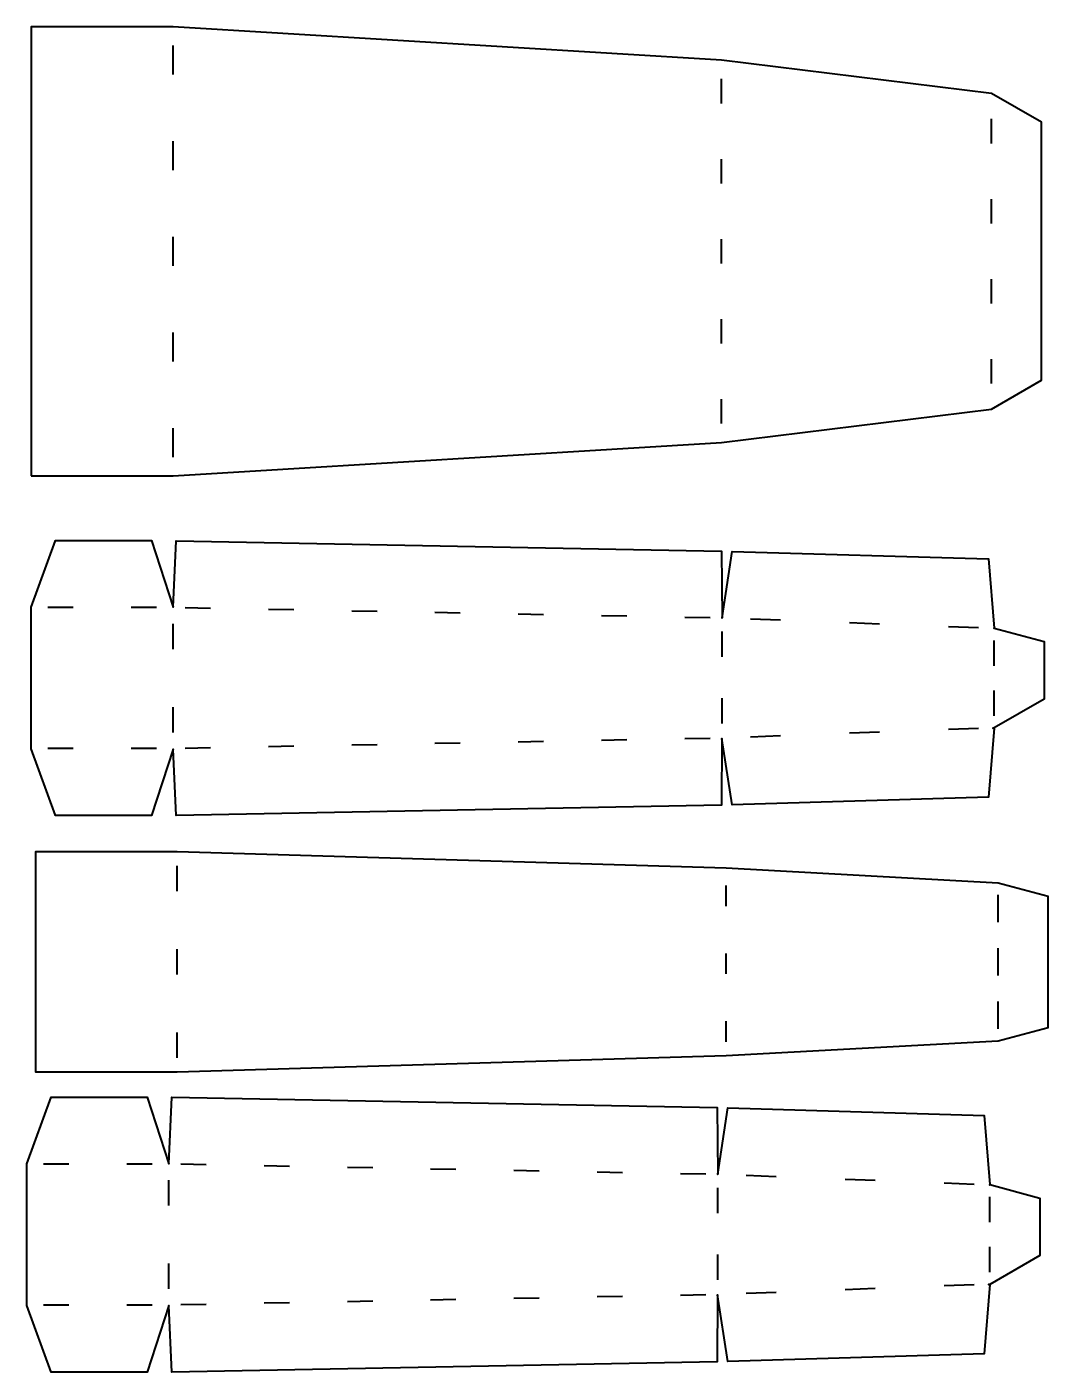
# Model space of a CAD drawing. Header units: millimetres. Extents: x -90 to 65, y -122 to 83.
import ezdxf

# ---------------------------------------------------------------- set-up
doc = ezdxf.new("R2010")
doc.units = ezdxf.units.MM
doc.header["$MEASUREMENT"] = 0
doc.layers.add('Layer 1', color=7, linetype='Continuous')

msp = doc.modelspace()

# ---------------------------------------------------------------- linework, layer by layer
at = {"layer": 'Layer 1', "color": 30, "lineweight": 40}
for points, knots in [([(-89.7364, 14.9878), (-89.7364, 14.9878), (-89.7364, 83.4108), (-89.7364, 83.4108), (-89.7364, 83.4108), (-89.7364, 83.4108), (-68.1108, 83.4148), (-68.1108, 83.4148), (-68.1108, 83.4148), (-68.1108, 83.4148), (15.5051, 78.3403), (15.5051, 78.3403), (15.5051, 78.3403), (15.5051, 78.3403), (56.7122, 73.2603), (56.7122, 73.2603), (56.7122, 73.2603), (56.7122, 73.2603), (64.3324, 68.8813), (64.3324, 68.8813), (64.3324, 68.8813), (64.3324, 68.8813), (64.3324, 29.5567), (64.3324, 29.5567), (64.3324, 29.5567), (64.3324, 29.5567), (56.7124, 25.1573), (56.7124, 25.1573), (56.7124, 25.1573), (56.7124, 25.1573), (15.5055, 20.0773), (15.5055, 20.0773), (15.5055, 20.0773), (15.5055, 20.0773), (-68.1096, 14.9879), (-68.1096, 14.9879), (-68.1096, 14.9879), (-68.1096, 14.9879), (-89.7364, 14.9878), (-89.7364, 14.9878)], [0, 0, 0, 0, 0.1, 0.1, 0.1, 0.1, 0.2, 0.2, 0.2, 0.2, 0.3, 0.3, 0.3, 0.3, 0.4, 0.4, 0.4, 0.4, 0.5, 0.5, 0.5, 0.5, 0.6, 0.6, 0.6, 0.6, 0.7, 0.7, 0.7, 0.7, 0.8, 0.8, 0.8, 0.8, 0.9, 0.9, 0.9, 0.9, 1, 1, 1, 1]), ([(57.1355, -23.458), (57.1355, -23.458), (64.7424, -19.057), (64.7424, -19.057), (64.7424, -19.057), (64.7424, -19.057), (64.752, -10.2878), (64.752, -10.2878), (64.752, -10.2878), (64.752, -10.2878), (57.135, -8.2378), (57.135, -8.2378), (57.135, -8.2378), (57.135, -8.2378), (57.1175, -8.2595), (57.1175, -8.2595), (57.1175, -8.2595), (57.1175, -8.2595), (57.0598, -8.2569), (57.0598, -8.2569), (57.0598, -8.2569), (57.0598, -8.2569), (57.134, -8.2371), (57.134, -8.2371), (57.134, -8.2371), (57.134, -8.2371), (56.2705, 2.3019), (56.2705, 2.3019), (56.2705, 2.3019), (56.2705, 2.3019), (17.1669, 3.4545), (17.1669, 3.4545), (17.1669, 3.4545), (17.1669, 3.4545), (15.6459, -6.655), (15.6459, -6.655), (15.6459, -6.655), (15.6459, -6.655), (15.6438, -6.6545), (15.6438, -6.6545), (15.6438, -6.6545), (15.6438, -6.6545), (15.6313, -6.6694), (15.6313, -6.6694), (15.6313, -6.6694), (15.6313, -6.6694), (15.5948, -6.6683), (15.5948, -6.6683), (15.5948, -6.6683), (15.5948, -6.6683), (15.644, -6.6552), (15.644, -6.6552), (15.644, -6.6552), (15.644, -6.6552), (15.5223, 3.5092), (15.5223, 3.5092), (15.5223, 3.5092), (15.5223, 3.5092), (-67.6098, 5.0868), (-67.6098, 5.0868), (-67.6098, 5.0868), (-67.6098, 5.0868), (-68.1105, -5.062), (-68.1105, -5.062), (-68.1105, -5.062), (-68.1105, -5.062), (-71.3699, 5.0939), (-71.3699, 5.0939), (-71.3699, 5.0939), (-71.3699, 5.0939), (-86.0262, 5.0942), (-86.0262, 5.0942), (-86.0262, 5.0942), (-86.0262, 5.0942), (-89.7357, -5.0654), (-89.7357, -5.0654), (-89.7357, -5.0654), (-89.7357, -5.0654), (-89.7364, -5.0655), (-89.7364, -5.0655), (-89.7364, -5.0655), (-89.7364, -5.0655), (-89.7364, -5.0655), (-89.7364, -5.0655), (-89.7364, -5.0655), (-89.7364, -5.0655), (-89.7364, -26.6665), (-89.7364, -26.6665), (-89.7364, -26.6665), (-89.7364, -26.6665), (-86.0262, -36.8262), (-86.0262, -36.8262), (-86.0262, -36.8262), (-86.0262, -36.8262), (-71.3699, -36.8259), (-71.3699, -36.8259), (-71.3699, -36.8259), (-71.3699, -36.8259), (-68.1105, -26.67), (-68.1105, -26.67), (-68.1105, -26.67), (-68.1105, -26.67), (-67.6098, -36.8188), (-67.6098, -36.8188), (-67.6098, -36.8188), (-67.6098, -36.8188), (15.5223, -35.2412), (15.5223, -35.2412), (15.5223, -35.2412), (15.5223, -35.2412), (15.5948, -25.0637), (15.5948, -25.0637), (15.5948, -25.0637), (15.5948, -25.0637), (17.1669, -35.1865), (17.1669, -35.1865), (17.1669, -35.1865), (17.1669, -35.1865), (56.2705, -34.0339), (56.2705, -34.0339), (56.2705, -34.0339), (56.2705, -34.0339), (57.134, -23.4949), (57.134, -23.4949), (57.134, -23.4949), (57.134, -23.4949), (56.9146, -23.4665), (56.9146, -23.4665), (56.9146, -23.4665), (56.9146, -23.4665), (57.1355, -23.458), (57.1355, -23.458), (57.1355, -23.458), (57.1355, -23.458), (57.1355, -23.458), (57.1355, -23.458)], [0, 0, 0, 0, 0.02941176, 0.02941176, 0.02941176, 0.02941176, 0.05882353, 0.05882353, 0.05882353, 0.05882353, 0.08823529, 0.08823529, 0.08823529, 0.08823529, 0.11764706, 0.11764706, 0.11764706, 0.11764706, 0.14705882, 0.14705882, 0.14705882, 0.14705882, 0.17647059, 0.17647059, 0.17647059, 0.17647059, 0.20588235, 0.20588235, 0.20588235, 0.20588235, 0.23529412, 0.23529412, 0.23529412, 0.23529412, 0.26470588, 0.26470588, 0.26470588, 0.26470588, 0.29411765, 0.29411765, 0.29411765, 0.29411765, 0.32352941, 0.32352941, 0.32352941, 0.32352941, 0.35294118, 0.35294118, 0.35294118, 0.35294118, 0.38235294, 0.38235294, 0.38235294, 0.38235294, 0.41176471, 0.41176471, 0.41176471, 0.41176471, 0.44117647, 0.44117647, 0.44117647, 0.44117647, 0.47058824, 0.47058824, 0.47058824, 0.47058824, 0.5, 0.5, 0.5, 0.5, 0.52941176, 0.52941176, 0.52941176, 0.52941176, 0.55882353, 0.55882353, 0.55882353, 0.55882353, 0.58823529, 0.58823529, 0.58823529, 0.58823529, 0.61764706, 0.61764706, 0.61764706, 0.61764706, 0.64705882, 0.64705882, 0.64705882, 0.64705882, 0.67647059, 0.67647059, 0.67647059, 0.67647059, 0.70588235, 0.70588235, 0.70588235, 0.70588235, 0.73529412, 0.73529412, 0.73529412, 0.73529412, 0.76470588, 0.76470588, 0.76470588, 0.76470588, 0.79411765, 0.79411765, 0.79411765, 0.79411765, 0.82352941, 0.82352941, 0.82352941, 0.82352941, 0.85294118, 0.85294118, 0.85294118, 0.85294118, 0.88235294, 0.88235294, 0.88235294, 0.88235294, 0.91176471, 0.91176471, 0.91176471, 0.91176471, 0.94117647, 0.94117647, 0.94117647, 0.94117647, 0.97058824, 0.97058824, 0.97058824, 0.97058824, 1, 1, 1, 1]), ([(-67.4799, -42.329), (-67.4799, -42.329), (16.2529, -44.8166), (16.2529, -44.8166), (16.2529, -44.8166), (16.2529, -44.8166), (57.7172, -47.1102), (57.7172, -47.1102), (57.7172, -47.1102), (57.7172, -47.1102), (65.3369, -49.1518), (65.3369, -49.1518), (65.3369, -49.1518), (65.3369, -49.1518), (65.3373, -69.1081), (65.3373, -69.1081), (65.3373, -69.1081), (65.3373, -69.1081), (57.7173, -71.15), (57.7173, -71.15), (57.7173, -71.15), (57.7173, -71.15), (16.2521, -73.4053), (16.2521, -73.4053), (16.2521, -73.4053), (16.2521, -73.4053), (-67.4799, -75.8976), (-67.4799, -75.8976), (-67.4799, -75.8976), (-67.4799, -75.8976), (-89.1067, -75.8976), (-89.1067, -75.8976), (-89.1067, -75.8976), (-89.1067, -75.8976), (-89.1067, -42.3291), (-89.1067, -42.3291), (-89.1067, -42.3291), (-89.1067, -42.3291), (-67.4799, -42.329), (-67.4799, -42.329)], [0, 0, 0, 0, 0.1, 0.1, 0.1, 0.1, 0.2, 0.2, 0.2, 0.2, 0.3, 0.3, 0.3, 0.3, 0.4, 0.4, 0.4, 0.4, 0.5, 0.5, 0.5, 0.5, 0.6, 0.6, 0.6, 0.6, 0.7, 0.7, 0.7, 0.7, 0.8, 0.8, 0.8, 0.8, 0.9, 0.9, 0.9, 0.9, 1, 1, 1, 1]), ([(56.4744, -108.2883), (56.4744, -108.2883), (64.0813, -103.8873), (64.0813, -103.8873), (64.0813, -103.8873), (64.0813, -103.8873), (64.0909, -95.1181), (64.0909, -95.1181), (64.0909, -95.1181), (64.0909, -95.1181), (56.4739, -93.0681), (56.4739, -93.0681), (56.4739, -93.0681), (56.4739, -93.0681), (56.4564, -93.0898), (56.4564, -93.0898), (56.4564, -93.0898), (56.4564, -93.0898), (56.3987, -93.0872), (56.3987, -93.0872), (56.3987, -93.0872), (56.3987, -93.0872), (56.4729, -93.0674), (56.4729, -93.0674), (56.4729, -93.0674), (56.4729, -93.0674), (55.6094, -82.5284), (55.6094, -82.5284), (55.6094, -82.5284), (55.6094, -82.5284), (16.5058, -81.3758), (16.5058, -81.3758), (16.5058, -81.3758), (16.5058, -81.3758), (14.9848, -91.4853), (14.9848, -91.4853), (14.9848, -91.4853), (14.9848, -91.4853), (14.9827, -91.4848), (14.9827, -91.4848), (14.9827, -91.4848), (14.9827, -91.4848), (14.9702, -91.4997), (14.9702, -91.4997), (14.9702, -91.4997), (14.9702, -91.4997), (14.9337, -91.4986), (14.9337, -91.4986), (14.9337, -91.4986), (14.9337, -91.4986), (14.9829, -91.4855), (14.9829, -91.4855), (14.9829, -91.4855), (14.9829, -91.4855), (14.8612, -81.3211), (14.8612, -81.3211), (14.8612, -81.3211), (14.8612, -81.3211), (-68.2709, -79.7435), (-68.2709, -79.7435), (-68.2709, -79.7435), (-68.2709, -79.7435), (-68.7716, -89.8923), (-68.7716, -89.8923), (-68.7716, -89.8923), (-68.7716, -89.8923), (-72.031, -79.7364), (-72.031, -79.7364), (-72.031, -79.7364), (-72.031, -79.7364), (-86.6873, -79.7361), (-86.6873, -79.7361), (-86.6873, -79.7361), (-86.6873, -79.7361), (-90.3968, -89.8957), (-90.3968, -89.8957), (-90.3968, -89.8957), (-90.3968, -89.8957), (-90.3975, -89.8958), (-90.3975, -89.8958), (-90.3975, -89.8958), (-90.3975, -89.8958), (-90.3975, -89.8958), (-90.3975, -89.8958), (-90.3975, -89.8958), (-90.3975, -89.8958), (-90.3975, -111.4968), (-90.3975, -111.4968), (-90.3975, -111.4968), (-90.3975, -111.4968), (-86.6873, -121.6565), (-86.6873, -121.6565), (-86.6873, -121.6565), (-86.6873, -121.6565), (-72.031, -121.6562), (-72.031, -121.6562), (-72.031, -121.6562), (-72.031, -121.6562), (-68.7716, -111.5003), (-68.7716, -111.5003), (-68.7716, -111.5003), (-68.7716, -111.5003), (-68.2709, -121.6491), (-68.2709, -121.6491), (-68.2709, -121.6491), (-68.2709, -121.6491), (14.8612, -120.0715), (14.8612, -120.0715), (14.8612, -120.0715), (14.8612, -120.0715), (14.9337, -109.894), (14.9337, -109.894), (14.9337, -109.894), (14.9337, -109.894), (16.5058, -120.0168), (16.5058, -120.0168), (16.5058, -120.0168), (16.5058, -120.0168), (55.6094, -118.8642), (55.6094, -118.8642), (55.6094, -118.8642), (55.6094, -118.8642), (56.4729, -108.3252), (56.4729, -108.3252), (56.4729, -108.3252), (56.4729, -108.3252), (56.2535, -108.2968), (56.2535, -108.2968), (56.2535, -108.2968), (56.2535, -108.2968), (56.4744, -108.2883), (56.4744, -108.2883), (56.4744, -108.2883), (56.4744, -108.2883), (56.4744, -108.2883), (56.4744, -108.2883)], [0, 0, 0, 0, 0.02941176, 0.02941176, 0.02941176, 0.02941176, 0.05882353, 0.05882353, 0.05882353, 0.05882353, 0.08823529, 0.08823529, 0.08823529, 0.08823529, 0.11764706, 0.11764706, 0.11764706, 0.11764706, 0.14705882, 0.14705882, 0.14705882, 0.14705882, 0.17647059, 0.17647059, 0.17647059, 0.17647059, 0.20588235, 0.20588235, 0.20588235, 0.20588235, 0.23529412, 0.23529412, 0.23529412, 0.23529412, 0.26470588, 0.26470588, 0.26470588, 0.26470588, 0.29411765, 0.29411765, 0.29411765, 0.29411765, 0.32352941, 0.32352941, 0.32352941, 0.32352941, 0.35294118, 0.35294118, 0.35294118, 0.35294118, 0.38235294, 0.38235294, 0.38235294, 0.38235294, 0.41176471, 0.41176471, 0.41176471, 0.41176471, 0.44117647, 0.44117647, 0.44117647, 0.44117647, 0.47058824, 0.47058824, 0.47058824, 0.47058824, 0.5, 0.5, 0.5, 0.5, 0.52941176, 0.52941176, 0.52941176, 0.52941176, 0.55882353, 0.55882353, 0.55882353, 0.55882353, 0.58823529, 0.58823529, 0.58823529, 0.58823529, 0.61764706, 0.61764706, 0.61764706, 0.61764706, 0.64705882, 0.64705882, 0.64705882, 0.64705882, 0.67647059, 0.67647059, 0.67647059, 0.67647059, 0.70588235, 0.70588235, 0.70588235, 0.70588235, 0.73529412, 0.73529412, 0.73529412, 0.73529412, 0.76470588, 0.76470588, 0.76470588, 0.76470588, 0.79411765, 0.79411765, 0.79411765, 0.79411765, 0.82352941, 0.82352941, 0.82352941, 0.82352941, 0.85294118, 0.85294118, 0.85294118, 0.85294118, 0.88235294, 0.88235294, 0.88235294, 0.88235294, 0.91176471, 0.91176471, 0.91176471, 0.91176471, 0.94117647, 0.94117647, 0.94117647, 0.94117647, 0.97058824, 0.97058824, 0.97058824, 0.97058824, 1, 1, 1, 1])]:
    msp.add_open_spline(points, degree=3, knots=knots, dxfattribs=at)
at = {"layer": 'Layer 1', "lineweight": 40}
for points in [[(-68.1096, 76.1471), (-68.1096, 76.1471), (-68.1096, 80.593), (-68.1096, 80.593)], [(15.5053, 71.7633), (15.5053, 71.7633), (15.5053, 75.4844), (15.5053, 75.4844)], [(56.7122, 65.6596), (56.7122, 65.6596), (56.7122, 69.3807), (56.7122, 69.3807)], [(-68.1096, 61.5617), (-68.1096, 61.5617), (-68.1096, 66.0076), (-68.1096, 66.0076)], [(15.5053, 59.5558), (15.5053, 59.5558), (15.5053, 63.2769), (15.5053, 63.2769)], [(56.7122, 53.4521), (56.7122, 53.4521), (56.7122, 57.1731), (56.7122, 57.1731)], [(-68.1096, 46.9763), (-68.1096, 46.9763), (-68.1096, 51.4222), (-68.1096, 51.4222)], [(15.5053, 47.3483), (15.5053, 47.3483), (15.5053, 51.0693), (15.5053, 51.0693)], [(56.7122, 41.2445), (56.7122, 41.2445), (56.7122, 44.9656), (56.7122, 44.9656)], [(15.5053, 35.1407), (15.5053, 35.1407), (15.5053, 38.8618), (15.5053, 38.8618)], [(-68.1096, 32.391), (-68.1096, 32.391), (-68.1096, 36.8369), (-68.1096, 36.8369)], [(56.7122, 29.037), (56.7122, 29.037), (56.7122, 32.7581), (56.7122, 32.7581)], [(15.5053, 22.9332), (15.5053, 22.9332), (15.5053, 26.6543), (15.5053, 26.6543)], [(-68.1096, 17.8056), (-68.1096, 17.8056), (-68.1096, 22.2515), (-68.1096, 22.2515)], [(-87.2084, -5.066), (-87.2084, -5.066), (-83.3372, -5.066), (-83.3372, -5.066)], [(-74.5084, -5.066), (-74.5084, -5.066), (-70.6372, -5.066), (-70.6372, -5.066)], [(-66.262, -5.1008), (-66.262, -5.1008), (-62.3915, -5.1743), (-62.3915, -5.1743)], [(-53.5643, -5.3418), (-53.5643, -5.3418), (-49.6938, -5.4152), (-49.6938, -5.4152)], [(-40.8666, -5.5827), (-40.8666, -5.5827), (-36.9961, -5.6562), (-36.9961, -5.6562)], [(-28.1689, -5.8237), (-28.1689, -5.8237), (-24.2983, -5.8971), (-24.2983, -5.8971)], [(-15.4711, -6.0646), (-15.4711, -6.0646), (-11.6006, -6.1381), (-11.6006, -6.1381)], [(-68.1094, -11.4518), (-68.1094, -11.4518), (-68.1094, -7.5806), (-68.1094, -7.5806)], [(-2.7734, -6.3056), (-2.7734, -6.3056), (1.0971, -6.379), (1.0971, -6.379)], [(9.9243, -6.5465), (9.9243, -6.5465), (13.7948, -6.62), (13.7948, -6.62)], [(19.9519, -6.818), (19.9519, -6.818), (24.5523, -6.9949), (24.5523, -6.9949)], [(35.044, -7.3986), (35.044, -7.3986), (39.6443, -7.5756), (39.6443, -7.5756)], [(50.136, -7.9792), (50.136, -7.9792), (54.7364, -8.1562), (54.7364, -8.1562)], [(15.6439, -12.6205), (15.6439, -12.6205), (15.6439, -8.7493), (15.6439, -8.7493)], [(57.1351, -13.9845), (57.1351, -13.9845), (57.1351, -10.1133), (57.1351, -10.1133)], [(57.1351, -21.6045), (57.1351, -21.6045), (57.1351, -17.7333), (57.1351, -17.7333)], [(-68.1094, -24.1518), (-68.1094, -24.1518), (-68.1094, -20.2806), (-68.1094, -20.2806)], [(15.6439, -22.7805), (15.6439, -22.7805), (15.6439, -18.9093), (15.6439, -18.9093)], [(35.044, -24.224), (35.044, -24.224), (39.6443, -24.047), (39.6443, -24.047)], [(50.136, -23.6434), (50.136, -23.6434), (54.7364, -23.4664), (54.7364, -23.4664)], [(-87.2084, -26.5566), (-87.2084, -26.5566), (-83.3372, -26.5566), (-83.3372, -26.5566)], [(-74.5084, -26.5566), (-74.5084, -26.5566), (-70.6372, -26.5566), (-70.6372, -26.5566)], [(-66.262, -26.5218), (-66.262, -26.5218), (-62.3915, -26.4483), (-62.3915, -26.4483)], [(-53.5643, -26.2808), (-53.5643, -26.2808), (-49.6938, -26.2074), (-49.6938, -26.2074)], [(-40.8666, -26.0399), (-40.8666, -26.0399), (-36.9961, -25.9664), (-36.9961, -25.9664)], [(-28.1689, -25.7989), (-28.1689, -25.7989), (-24.2983, -25.7255), (-24.2983, -25.7255)], [(-15.4711, -25.558), (-15.4711, -25.558), (-11.6006, -25.4845), (-11.6006, -25.4845)], [(-2.7734, -25.317), (-2.7734, -25.317), (1.0971, -25.2436), (1.0971, -25.2436)], [(9.9243, -25.0761), (9.9243, -25.0761), (13.7948, -25.0026), (13.7948, -25.0026)], [(19.9519, -24.8046), (19.9519, -24.8046), (24.5523, -24.6277), (24.5523, -24.6277)], [(-67.4799, -48.349), (-67.4799, -48.349), (-67.4799, -44.4778), (-67.4799, -44.4778)], [(16.2519, -50.6364), (16.2519, -50.6364), (16.2519, -47.4877), (16.2519, -47.4877)], [(57.7171, -53.0445), (57.7171, -53.0445), (57.7171, -48.9115), (57.7171, -48.9115)], [(-67.4799, -61.049), (-67.4799, -61.049), (-67.4799, -57.1778), (-67.4799, -57.1778)], [(57.7171, -61.1799), (57.7171, -61.1799), (57.7171, -57.0469), (57.7171, -57.0469)], [(16.2519, -60.9662), (16.2519, -60.9662), (16.2519, -57.8174), (16.2519, -57.8174)], [(57.7171, -69.3153), (57.7171, -69.3153), (57.7171, -65.1823), (57.7171, -65.1823)], [(16.2519, -71.2959), (16.2519, -71.2959), (16.2519, -68.1472), (16.2519, -68.1472)], [(-67.4799, -73.749), (-67.4799, -73.749), (-67.4799, -69.8778), (-67.4799, -69.8778)], [(-87.8695, -89.8963), (-87.8695, -89.8963), (-83.9983, -89.8963), (-83.9983, -89.8963)], [(-75.1695, -89.8963), (-75.1695, -89.8963), (-71.2983, -89.8963), (-71.2983, -89.8963)], [(-66.9231, -89.9311), (-66.9231, -89.9311), (-63.0526, -90.0046), (-63.0526, -90.0046)], [(-54.2254, -90.1721), (-54.2254, -90.1721), (-50.3549, -90.2455), (-50.3549, -90.2455)], [(-41.5277, -90.413), (-41.5277, -90.413), (-37.6572, -90.4865), (-37.6572, -90.4865)], [(-28.83, -90.654), (-28.83, -90.654), (-24.9594, -90.7274), (-24.9594, -90.7274)], [(-16.1322, -90.8949), (-16.1322, -90.8949), (-12.2617, -90.9684), (-12.2617, -90.9684)], [(-3.4345, -91.1359), (-3.4345, -91.1359), (0.436, -91.2093), (0.436, -91.2093)], [(9.2632, -91.3768), (9.2632, -91.3768), (13.1337, -91.4503), (13.1337, -91.4503)], [(19.2908, -91.6483), (19.2908, -91.6483), (23.8912, -91.8252), (23.8912, -91.8252)], [(34.3829, -92.2289), (34.3829, -92.2289), (38.9832, -92.4059), (38.9832, -92.4059)], [(-68.7705, -96.2821), (-68.7705, -96.2821), (-68.7705, -92.4109), (-68.7705, -92.4109)], [(14.9828, -97.4508), (14.9828, -97.4508), (14.9828, -93.5796), (14.9828, -93.5796)], [(49.4749, -92.8095), (49.4749, -92.8095), (54.0753, -92.9865), (54.0753, -92.9865)], [(56.474, -98.8148), (56.474, -98.8148), (56.474, -94.9436), (56.474, -94.9436)], [(14.9828, -107.6108), (14.9828, -107.6108), (14.9828, -103.7396), (14.9828, -103.7396)], [(56.474, -106.4348), (56.474, -106.4348), (56.474, -102.5636), (56.474, -102.5636)], [(-68.7705, -108.9821), (-68.7705, -108.9821), (-68.7705, -105.1109), (-68.7705, -105.1109)], [(49.4749, -108.4737), (49.4749, -108.4737), (54.0753, -108.2967), (54.0753, -108.2967)], [(-28.83, -110.6292), (-28.83, -110.6292), (-24.9594, -110.5558), (-24.9594, -110.5558)], [(-16.1322, -110.3883), (-16.1322, -110.3883), (-12.2617, -110.3148), (-12.2617, -110.3148)], [(-3.4345, -110.1473), (-3.4345, -110.1473), (0.436, -110.0739), (0.436, -110.0739)], [(9.2632, -109.9064), (9.2632, -109.9064), (13.1337, -109.8329), (13.1337, -109.8329)], [(19.2908, -109.6349), (19.2908, -109.6349), (23.8912, -109.458), (23.8912, -109.458)], [(34.3829, -109.0543), (34.3829, -109.0543), (38.9832, -108.8773), (38.9832, -108.8773)], [(-87.8695, -111.3869), (-87.8695, -111.3869), (-83.9983, -111.3869), (-83.9983, -111.3869)], [(-75.1695, -111.3869), (-75.1695, -111.3869), (-71.2983, -111.3869), (-71.2983, -111.3869)], [(-66.9231, -111.3521), (-66.9231, -111.3521), (-63.0526, -111.2786), (-63.0526, -111.2786)], [(-54.2254, -111.1111), (-54.2254, -111.1111), (-50.3549, -111.0377), (-50.3549, -111.0377)], [(-41.5277, -110.8702), (-41.5277, -110.8702), (-37.6572, -110.7967), (-37.6572, -110.7967)]]:
    msp.add_open_spline(points, degree=3, dxfattribs=at)

doc.saveas('drawing.dxf')
